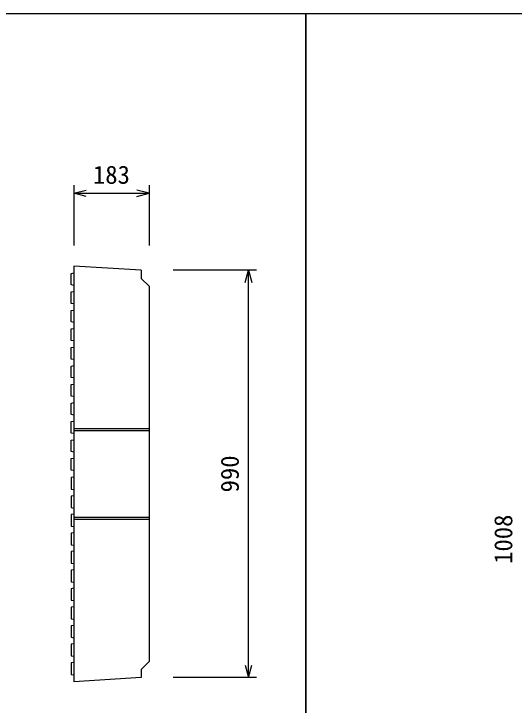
# Model space of a CAD drawing. Units: millimetres, scale not verified. Extents: x -16800 to 16800, y -5940 to 5940.
# Drawn here: x -4604 to -3389, y 2477 to 4156 of the extents above; entities that cross this region are included whole.
import ezdxf
from ezdxf.enums import TextEntityAlignment as Align

# ---------------------------------------------------------------- set-up
doc = ezdxf.new("R2010")
doc.units = ezdxf.units.MM
doc.header["$LTSCALE"] = 20
for name, color, linetype, lineweight in [('0-0_DIM', 7, 'Continuous', 25), ('0-2_HATCH', 6, 'Continuous', 25), ('0-5_OUTLINE', 3, 'Continuous', 25), ('0-6_TXT', 7, 'Continuous', 25)]:
    doc.layers.add(name, color=color, linetype=linetype, lineweight=lineweight)
doc.styles.add('ＭＳ ゴシック', font='')
doc.styles.get('ＭＳ ゴシック').set_extended_font_data('MS Gothic')

msp = doc.modelspace()

# ---------------------------------------------------------------- linework, layer by layer
at = {"layer": '0-0_DIM'}
for p, q in [((-4458.19, 3740.05), (-4458.19, 3593.65)), ((-4275.19, 3740.05), (-4275.19, 3593.65)), ((-4458.19, 3720.05), (-4275.19, 3720.05)), ((-4014.19, 3533.52), (-4217.27, 3533.52)), ((-4034.19, 2543.52), (-4034.19, 3533.52)), ((-4014.19, 2543.52), (-4217.27, 2543.52))]:
    msp.add_line(p, q, dxfattribs=at)
for points in [[(-4428.19, 3712.02), (-4458.19, 3720.05), (-4428.19, 3728.09)], [(-4305.19, 3712.02), (-4275.19, 3720.05), (-4305.19, 3728.09)], [(-4042.23, 3503.52), (-4034.19, 3533.52), (-4026.15, 3503.52)], [(-4042.23, 2573.52), (-4034.19, 2543.52), (-4026.15, 2573.52)]]:
    msp.add_lwpolyline(points, dxfattribs=at)
at = {"layer": '0-2_HATCH'}
for points in [[(-4458.19, 3496.52), (-4464.69, 3497.52), (-4464.69, 3525.52), (-4458.19, 3526.52)], [(-4458.19, 3451.52), (-4464.69, 3452.52), (-4464.69, 3480.52), (-4458.19, 3481.52)], [(-4458.19, 3406.52), (-4464.69, 3407.52), (-4464.69, 3435.52), (-4458.19, 3436.52)], [(-4458.19, 3361.52), (-4464.69, 3362.52), (-4464.69, 3390.52), (-4458.19, 3391.52)], [(-4458.19, 3316.52), (-4464.69, 3317.52), (-4464.69, 3345.52), (-4458.19, 3346.52)], [(-4458.19, 3271.52), (-4464.69, 3272.52), (-4464.69, 3300.52), (-4458.19, 3301.52)], [(-4458.19, 3226.52), (-4464.69, 3227.52), (-4464.69, 3255.52), (-4458.19, 3256.52)], [(-4458.19, 3181.52), (-4464.69, 3182.52), (-4464.69, 3210.52), (-4458.19, 3211.52)], [(-4458.19, 3136.52), (-4464.69, 3137.52), (-4464.69, 3165.52), (-4458.19, 3166.52)], [(-4458.19, 3091.52), (-4464.69, 3092.52), (-4464.69, 3120.52), (-4458.19, 3121.52)], [(-4458.19, 3046.52), (-4464.69, 3047.52), (-4464.69, 3075.52), (-4458.19, 3076.52)], [(-4458.19, 3030.52), (-4464.69, 3029.52), (-4464.69, 3001.52), (-4458.19, 3000.52)], [(-4458.19, 2985.52), (-4464.69, 2984.52), (-4464.69, 2956.52), (-4458.19, 2955.52)], [(-4458.19, 2940.52), (-4464.69, 2939.52), (-4464.69, 2911.52), (-4458.19, 2910.52)], [(-4458.19, 2895.52), (-4464.69, 2894.52), (-4464.69, 2866.52), (-4458.19, 2865.52)], [(-4458.19, 2850.52), (-4464.69, 2849.52), (-4464.69, 2821.52), (-4458.19, 2820.52)], [(-4458.19, 2805.52), (-4464.69, 2804.52), (-4464.69, 2776.52), (-4458.19, 2775.52)], [(-4458.19, 2760.52), (-4464.69, 2759.52), (-4464.69, 2731.52), (-4458.19, 2730.52)], [(-4458.19, 2715.52), (-4464.69, 2714.52), (-4464.69, 2686.52), (-4458.19, 2685.52)], [(-4458.19, 2670.52), (-4464.69, 2669.52), (-4464.69, 2641.52), (-4458.19, 2640.52)], [(-4458.19, 2625.52), (-4464.69, 2624.52), (-4464.69, 2596.52), (-4458.19, 2595.52)], [(-4458.19, 2580.52), (-4464.69, 2579.52), (-4464.69, 2551.52), (-4458.19, 2550.52)]]:
    msp.add_lwpolyline(points, dxfattribs=at)
at = {"layer": '0-5_OUTLINE'}
for p, q in [((-4458.19, 3543.44), (-4458.19, 2533.6)), ((-4294.19, 3533.52), (-4458.19, 3543.44)), ((-4275.19, 3494.52), (-4275.19, 2582.52)), ((-4458.19, 3148.52), (-4275.19, 3148.52)), ((-4458.19, 3143.52), (-4275.19, 3143.52)), ((-4458.19, 2933.52), (-4275.19, 2933.52)), ((-4458.19, 2928.52), (-4275.19, 2928.52)), ((-4294.19, 2563.52), (-4275.19, 2582.52)), ((-4294.19, 2563.52), (-4294.19, 2543.52)), ((-4294.19, 2543.52), (-4458.19, 2533.6))]:
    msp.add_line(p, q, dxfattribs=at)
msp.add_lwpolyline([(-4294.19, 3533.52), (-4294.19, 3513.52), (-4275.19, 3494.52)], dxfattribs=at)
at = {"layer": '0-6_TXT'}
for points in [[(-6394.71, 1806.11), (-3894.71, 1806.11), (-3894.71, 4156.11), (-6394.71, 4156.11)], [(-3894.71, 506.11), (-1394.71, 506.11), (-1394.71, 4156.11), (-3894.71, 4156.11)]]:
    msp.add_lwpolyline(points, close=True, dxfattribs=at)

# ---------------------------------------------------------------- texts
at = {"layer": '0-0_DIM', "style": 'ＭＳ ゴシック'}
msp.add_text('183', height=43.99, dxfattribs=at).set_placement((-4411.69, 3730.05), align=Align.BOTTOM_LEFT)
for s, p in [('990', (-4044.19, 2993.52)), ('1008', (-3380.13, 2819.89))]:
    msp.add_text(s, height=43.99, rotation=90, dxfattribs=at).set_placement(p, align=Align.BOTTOM_LEFT)

doc.saveas('drawing.dxf')
